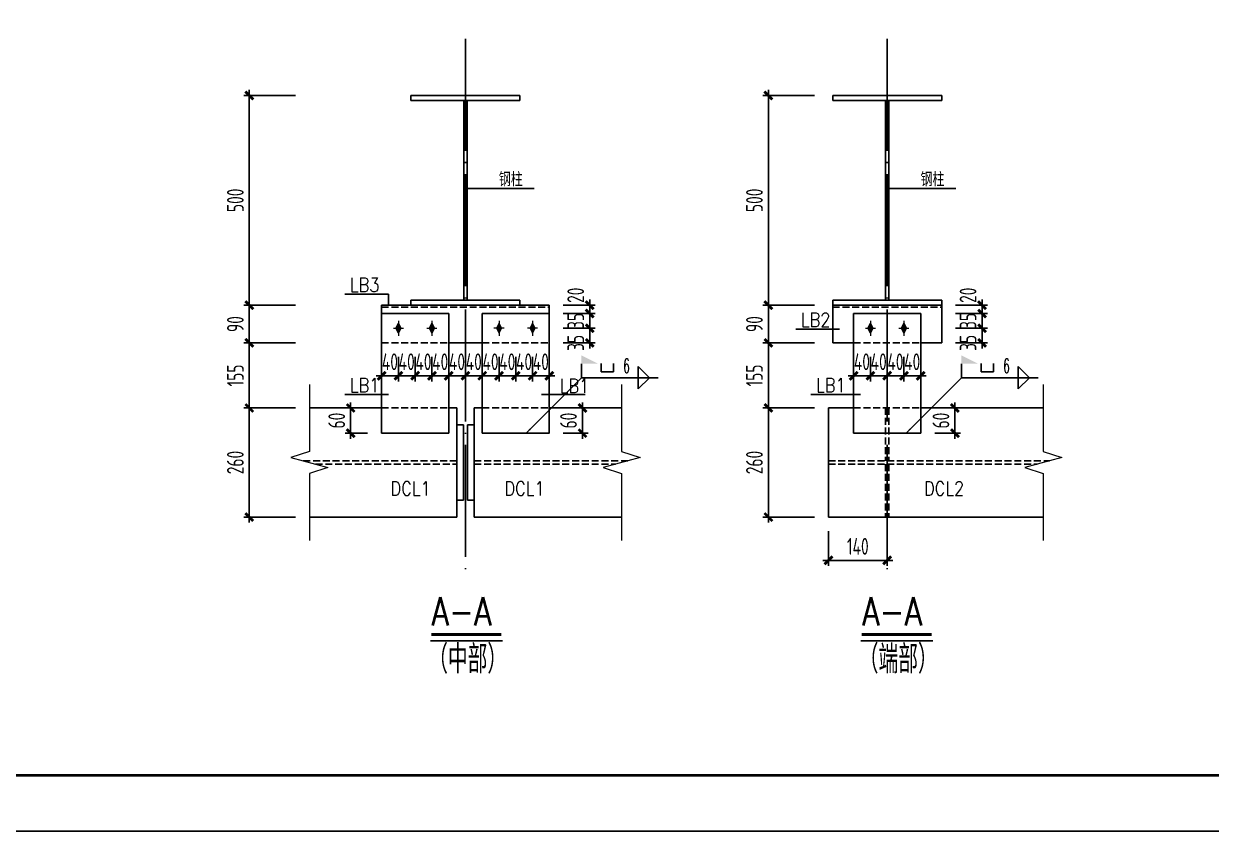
# Model space of a CAD drawing. Extents: x -1389621 to 57380, y -92505 to 283644.
# Drawn here: x -285983 to -264739, y -5907 to 8531 of the extents above; entities that cross this region are included whole.
import ezdxf
from ezdxf.enums import TextEntityAlignment as Align

# ---------------------------------------------------------------- set-up
doc = ezdxf.new("R2010")
doc.units = 0
doc.header["$LTSCALE"] = 100
doc.header["$MEASUREMENT"] = 0
doc.linetypes.add('DASH', pattern=[0.35, 0.25, -0.1])
doc.linetypes.add('DOTE', pattern=[2.42, 2, -0.2, 0.02, -0.2])
doc.layers.get('0').update_dxf_attribs({"linetype": 'CONTINUOUS'})
doc.layers.get('Defpoints').update_dxf_attribs({"linetype": 'CONTINUOUS'})
for name, color, linetype in [('10', 7, 'CONTINUOUS'), ('AXIS', 3, 'CONTINUOUS'), ('BOLTFILL', 2, 'CONTINUOUS'), ('BORDER', 7, 'CONTINUOUS'), ('DIM', 3, 'CONTINUOUS'), ('DOTE', 1, 'DOTE'), ('焊缝标注', 253, 'CONTINUOUS'), ('钢板标注', 253, 'CONTINUOUS')]:
    doc.layers.add(name, color=color, linetype=linetype)
for name, color, linetype, lineweight in [('BOLT', 62, 'CONTINUOUS', 5), ('PUB_TEXT', 7, 'CONTINUOUS', 15), ('THIN', 7, 'CONTINUOUS', 0)]:
    doc.layers.add(name, color=color, linetype=linetype, lineweight=lineweight)
doc.styles.add('ROMANS', font='romans', dxfattribs={"width": 0.8, "height": 2.5})
doc.styles.get("Standard").update_dxf_attribs({"font": 'txt', "height": 3, "bigfont": 'hztxt'})
doc.styles.add('TSSD_Dimension', font='tssdeng.shx', dxfattribs={"width": 0.7, "bigfont": 'hztxt.shx'})
doc.styles.add('TSSD_REIN', font='Tssdeng.shx', dxfattribs={"width": 0.7, "bigfont": 'hztxt.shx'})
doc.dimstyles.new('TSSD_100_100', dxfattribs={"dimtxt": 300, "dimasz": 100, "dimexe": 100, "dimexo": 250, "dimgap": 100, "dimtad": 1, "dimdec": 0, "dimzin": 0, "dimdsep": 46, "dimtxsty": 'TSSD_Dimension', "dimblk": 'ARCHTICK', "dimblk1": 'ARCHTICK', "dimblk2": 'ARCHTICK', "dimcen": 0, "dimdle": 100, "dimclrt": 7, "dimadec": 0, "dimazin": 0, "dimtfac": 1, "dimtdec": 0, "dimtix": 1, "dimtmove": 2, "dimatfit": 3, "dimfxl": 0, "dimtolj": 1, "dimtzin": 0, "dimarcsym": 0})

# ---------------------------------------------------------------- blocks, each defined once
blk = doc.blocks.new('A$C3FAA1434')
at = {"layer": 'BOLT'}
for p, q in [((200, 600), (200, 0)), ((0, 300), (400, 300))]:
    blk.add_line(p, q, dxfattribs=at)
blk.add_lwpolyline([(100, 300), (200, 500), (300, 300), (200, 100)], close=True, dxfattribs=at)
at = {"layer": 'BOLTFILL'}
blk.add_solid([(100, 300), (200, 500), (200, 100), (300, 300)], dxfattribs=at)
blk = doc.blocks.new('_ArchTick')
at = {"color": 0, "linetype": 'ByBlock'}
blk.add_lwpolyline([(-0.71, -0.71, 0.5, 0.5, 0), (0.71, 0.71, 0.5, 0.5, 0)], format="xyseb", dxfattribs=at)
blk = doc.blocks.new('*D2381')
at = {"layer": 'Defpoints', "color": 0, "ltscale": 100}
for p in [(-271587, 1661), (-272662, -289), (-271587, -289)]:
    blk.add_point(p, dxfattribs=at)
at = {"layer": 'DIM', "color": 0, "lineweight": -2, "ltscale": 100}
for p, q in [((-272662, 1761), (-272662, -389)), ((-271837, 1661), (-272762, 1661)), ((-271837, -289), (-272762, -289))]:
    blk.add_line(p, q, dxfattribs=at)
at = {"layer": 'DIM', "color": 0, "lineweight": -2, "ltscale": 100, "xscale": 100, "yscale": 100, "zscale": 100}
for p, rotation in [((-272662, 1661), 90), ((-272662, -289), 270)]:
    blk.add_blockref('_ArchTick', p, dxfattribs=dict(at, rotation=rotation))
at = {"layer": 'DIM', "color": 7, "ltscale": 100, "insert": (-272912, 686), "char_height": 300, "attachment_point": 5, "rotation": 90, "style": 'TSSD_Dimension'}
blk.add_mtext('\\A1;260', dxfattribs=at)
blk = doc.blocks.new('*D2382')
at = {"layer": 'Defpoints', "color": 0, "ltscale": 100}
for p in [(-271587, 2824), (-272662, 1661), (-271587, 1661)]:
    blk.add_point(p, dxfattribs=at)
at = {"layer": 'DIM', "color": 0, "lineweight": -2, "ltscale": 100}
for p, q in [((-271837, 2824), (-272762, 2824)), ((-272662, 2924), (-272662, 1561)), ((-271837, 1661), (-272762, 1661))]:
    blk.add_line(p, q, dxfattribs=at)
at = {"layer": 'DIM', "color": 0, "lineweight": -2, "ltscale": 100, "xscale": 100, "yscale": 100, "zscale": 100}
for p, rotation in [((-272662, 2824), 90), ((-272662, 1661), 270)]:
    blk.add_blockref('_ArchTick', p, dxfattribs=dict(at, rotation=rotation))
at = {"layer": 'DIM', "color": 7, "ltscale": 100, "insert": (-272912, 2242), "char_height": 300, "attachment_point": 5, "rotation": 90, "style": 'TSSD_Dimension'}
blk.add_mtext('\\A1;155', dxfattribs=at)
blk = doc.blocks.new('*D2383')
at = {"layer": 'Defpoints', "color": 0, "ltscale": 100}
for p in [(-271587, 7249), (-272662, 3499), (-271587, 3499)]:
    blk.add_point(p, dxfattribs=at)
at = {"layer": 'DIM', "color": 0, "lineweight": -2, "ltscale": 100}
for p, q in [((-271837, 7249), (-272762, 7249)), ((-272662, 7349), (-272662, 3399)), ((-271837, 3499), (-272762, 3499))]:
    blk.add_line(p, q, dxfattribs=at)
at = {"layer": 'DIM', "color": 0, "lineweight": -2, "ltscale": 100, "xscale": 100, "yscale": 100, "zscale": 100}
for p, rotation in [((-272662, 7249), 90), ((-272662, 3499), 270)]:
    blk.add_blockref('_ArchTick', p, dxfattribs=dict(at, rotation=rotation))
at = {"layer": 'DIM', "color": 7, "ltscale": 100, "insert": (-272912, 5374), "char_height": 300, "attachment_point": 5, "rotation": 90, "style": 'TSSD_Dimension'}
blk.add_mtext('\\A1;500', dxfattribs=at)
blk = doc.blocks.new('*D2384')
at = {"layer": 'Defpoints', "color": 0, "ltscale": 100}
for p in [(-271587, 3499), (-272662, 2824), (-271587, 2824)]:
    blk.add_point(p, dxfattribs=at)
at = {"layer": 'DIM', "color": 0, "lineweight": -2, "ltscale": 100}
for p, q in [((-271837, 3499), (-272762, 3499)), ((-272662, 3599), (-272662, 2724)), ((-271837, 2824), (-272762, 2824))]:
    blk.add_line(p, q, dxfattribs=at)
at = {"layer": 'DIM', "color": 0, "lineweight": -2, "ltscale": 100, "xscale": 100, "yscale": 100, "zscale": 100}
for p, rotation in [((-272662, 3499), 90), ((-272662, 2824), 270)]:
    blk.add_blockref('_ArchTick', p, dxfattribs=dict(at, rotation=rotation))
at = {"layer": 'DIM', "color": 7, "ltscale": 100, "insert": (-272912, 3161), "char_height": 300, "attachment_point": 5, "rotation": 90, "style": 'TSSD_Dimension'}
blk.add_mtext('\\A1;90', dxfattribs=at)
blk = doc.blocks.new('*D2385')
at = {"layer": 'Defpoints', "color": 0, "ltscale": 100}
for p in [(-270237, 2824), (-269937, 2824), (-269937, 2237)]:
    blk.add_point(p, dxfattribs=at)
at = {"layer": 'DIM', "color": 0, "lineweight": -2, "ltscale": 100}
for p, q in [((-270237, 2574), (-270237, 2137)), ((-269937, 2574), (-269937, 2137)), ((-270337, 2237), (-269837, 2237))]:
    blk.add_line(p, q, dxfattribs=at)
at = {"layer": 'DIM', "color": 0, "lineweight": -2, "ltscale": 100, "xscale": 100, "yscale": 100, "zscale": 100, "rotation": 180}
blk.add_blockref('_ArchTick', (-270237, 2237), dxfattribs=at)
at = {"layer": 'DIM', "color": 0, "lineweight": -2, "ltscale": 100, "xscale": 100, "yscale": 100, "zscale": 100}
blk.add_blockref('_ArchTick', (-269937, 2237), dxfattribs=at)
at = {"layer": 'DIM', "color": 7, "ltscale": 100, "insert": (-270089, 2487), "char_height": 300, "attachment_point": 5, "style": 'TSSD_Dimension'}
blk.add_mtext('\\A1;40', dxfattribs=at)
blk = doc.blocks.new('*D2386')
at = {"layer": 'Defpoints', "color": 0, "ltscale": 100}
for p in [(-270537, 2824), (-270237, 2824), (-270237, 2237)]:
    blk.add_point(p, dxfattribs=at)
at = {"layer": 'DIM', "color": 0, "lineweight": -2, "ltscale": 100}
for p, q in [((-270537, 2574), (-270537, 2137)), ((-270237, 2574), (-270237, 2137)), ((-270637, 2237), (-270137, 2237))]:
    blk.add_line(p, q, dxfattribs=at)
at = {"layer": 'DIM', "color": 0, "lineweight": -2, "ltscale": 100, "xscale": 100, "yscale": 100, "zscale": 100, "rotation": 180}
blk.add_blockref('_ArchTick', (-270537, 2237), dxfattribs=at)
at = {"layer": 'DIM', "color": 0, "lineweight": -2, "ltscale": 100, "xscale": 100, "yscale": 100, "zscale": 100}
blk.add_blockref('_ArchTick', (-270237, 2237), dxfattribs=at)
at = {"layer": 'DIM', "color": 7, "ltscale": 100, "insert": (-270389, 2487), "char_height": 300, "attachment_point": 5, "style": 'TSSD_Dimension'}
blk.add_mtext('\\A1;40', dxfattribs=at)
blk = doc.blocks.new('*D2387')
at = {"layer": 'Defpoints', "color": 0, "ltscale": 100}
for p in [(-270837, 2824), (-270537, 2824), (-270537, 2237)]:
    blk.add_point(p, dxfattribs=at)
at = {"layer": 'DIM', "color": 0, "lineweight": -2, "ltscale": 100}
for p, q in [((-270837, 2574), (-270837, 2137)), ((-270537, 2574), (-270537, 2137)), ((-270937, 2237), (-270437, 2237))]:
    blk.add_line(p, q, dxfattribs=at)
at = {"layer": 'DIM', "color": 0, "lineweight": -2, "ltscale": 100, "xscale": 100, "yscale": 100, "zscale": 100, "rotation": 180}
blk.add_blockref('_ArchTick', (-270837, 2237), dxfattribs=at)
at = {"layer": 'DIM', "color": 0, "lineweight": -2, "ltscale": 100, "xscale": 100, "yscale": 100, "zscale": 100}
blk.add_blockref('_ArchTick', (-270537, 2237), dxfattribs=at)
at = {"layer": 'DIM', "color": 7, "ltscale": 100, "insert": (-270689, 2487), "char_height": 300, "attachment_point": 5, "style": 'TSSD_Dimension'}
blk.add_mtext('\\A1;40', dxfattribs=at)
blk = doc.blocks.new('*D2388')
at = {"layer": 'Defpoints', "color": 0, "ltscale": 100}
for p in [(-271137, 2824), (-270837, 2824), (-270837, 2237)]:
    blk.add_point(p, dxfattribs=at)
at = {"layer": 'DIM', "color": 0, "lineweight": -2, "ltscale": 100}
for p, q in [((-271137, 2574), (-271137, 2137)), ((-270837, 2574), (-270837, 2137)), ((-271237, 2237), (-270737, 2237))]:
    blk.add_line(p, q, dxfattribs=at)
at = {"layer": 'DIM', "color": 0, "lineweight": -2, "ltscale": 100, "xscale": 100, "yscale": 100, "zscale": 100, "rotation": 180}
blk.add_blockref('_ArchTick', (-271137, 2237), dxfattribs=at)
at = {"layer": 'DIM', "color": 0, "lineweight": -2, "ltscale": 100, "xscale": 100, "yscale": 100, "zscale": 100}
blk.add_blockref('_ArchTick', (-270837, 2237), dxfattribs=at)
at = {"layer": 'DIM', "color": 7, "ltscale": 100, "insert": (-270989, 2487), "char_height": 300, "attachment_point": 5, "style": 'TSSD_Dimension'}
blk.add_mtext('\\A1;40', dxfattribs=at)
blk = doc.blocks.new('*D2389')
at = {"layer": 'Defpoints', "color": 0, "ltscale": 100}
for p in [(-269562, 3499), (-269562, 3349), (-268840, 3349)]:
    blk.add_point(p, dxfattribs=at)
at = {"layer": 'DIM', "color": 0, "lineweight": -2, "ltscale": 100}
for p, q in [((-269312, 3499), (-268740, 3499)), ((-268840, 3499), (-268840, 3599)), ((-268840, 3499), (-268840, 3349)), ((-269312, 3349), (-268740, 3349)), ((-268840, 3349), (-268840, 3249))]:
    blk.add_line(p, q, dxfattribs=at)
at = {"layer": 'DIM', "color": 0, "lineweight": -2, "ltscale": 100, "xscale": 100, "yscale": 100, "zscale": 100}
for p, rotation in [((-268840, 3499), 270), ((-268840, 3349), 90)]:
    blk.add_blockref('_ArchTick', p, dxfattribs=dict(at, rotation=rotation))
at = {"layer": 'DIM', "color": 7, "ltscale": 100, "insert": (-269090, 3676), "char_height": 300, "attachment_point": 5, "rotation": 90, "style": 'TSSD_Dimension'}
blk.add_mtext('\\A1;20', dxfattribs=at)
blk = doc.blocks.new('*D2390')
at = {"layer": 'Defpoints', "color": 0, "ltscale": 100}
for p in [(-269562, 3086), (-269562, 2824), (-268840, 2824)]:
    blk.add_point(p, dxfattribs=at)
at = {"layer": 'DIM', "color": 0, "lineweight": -2, "ltscale": 100}
for p, q in [((-269312, 3086), (-268740, 3086)), ((-268840, 3186), (-268840, 2724)), ((-269312, 2824), (-268740, 2824))]:
    blk.add_line(p, q, dxfattribs=at)
at = {"layer": 'DIM', "color": 0, "lineweight": -2, "ltscale": 100, "xscale": 100, "yscale": 100, "zscale": 100}
for p, rotation in [((-268840, 3086), 90), ((-268840, 2824), 270)]:
    blk.add_blockref('_ArchTick', p, dxfattribs=dict(at, rotation=rotation))
at = {"layer": 'DIM', "color": 7, "ltscale": 100, "insert": (-269090, 2824), "char_height": 300, "attachment_point": 5, "rotation": 90, "style": 'TSSD_Dimension'}
blk.add_mtext('\\A1;35', dxfattribs=at)
blk = doc.blocks.new('*D2391')
at = {"layer": 'Defpoints', "color": 0, "ltscale": 100}
for p in [(-269562, 3349), (-269562, 3086), (-268840, 3086)]:
    blk.add_point(p, dxfattribs=at)
at = {"layer": 'DIM', "color": 0, "lineweight": -2, "ltscale": 100}
for p, q in [((-268840, 3349), (-268840, 3449)), ((-269312, 3349), (-268740, 3349)), ((-268840, 3349), (-268840, 3086)), ((-269312, 3086), (-268740, 3086)), ((-268840, 3086), (-268840, 2986))]:
    blk.add_line(p, q, dxfattribs=at)
at = {"layer": 'DIM', "color": 0, "lineweight": -2, "ltscale": 100, "xscale": 100, "yscale": 100, "zscale": 100}
for p, rotation in [((-268840, 3349), 270), ((-268840, 3086), 90)]:
    blk.add_blockref('_ArchTick', p, dxfattribs=dict(at, rotation=rotation))
at = {"layer": 'DIM', "color": 7, "ltscale": 100, "insert": (-269090, 3217), "char_height": 300, "attachment_point": 5, "rotation": 90, "style": 'TSSD_Dimension'}
blk.add_mtext('\\A1;35', dxfattribs=at)
blk = doc.blocks.new('*D2397')
at = {"layer": 'Defpoints', "color": 0, "ltscale": 100}
for p in [(-280873, 1661), (-281948, -289), (-280873, -289)]:
    blk.add_point(p, dxfattribs=at)
at = {"layer": 'DIM', "color": 0, "lineweight": -2, "ltscale": 100}
for p, q in [((-281948, 1761), (-281948, -389)), ((-281123, 1661), (-282048, 1661)), ((-281123, -289), (-282048, -289))]:
    blk.add_line(p, q, dxfattribs=at)
at = {"layer": 'DIM', "color": 0, "lineweight": -2, "ltscale": 100, "xscale": 100, "yscale": 100, "zscale": 100}
for p, rotation in [((-281948, 1661), 90), ((-281948, -289), 270)]:
    blk.add_blockref('_ArchTick', p, dxfattribs=dict(at, rotation=rotation))
at = {"layer": 'DIM', "color": 7, "ltscale": 100, "insert": (-282198, 686), "char_height": 300, "attachment_point": 5, "rotation": 90, "style": 'TSSD_Dimension'}
blk.add_mtext('\\A1;260', dxfattribs=at)
blk = doc.blocks.new('*D2398')
at = {"layer": 'Defpoints', "color": 0, "ltscale": 100}
for p in [(-280873, 2824), (-281948, 1661), (-280873, 1661)]:
    blk.add_point(p, dxfattribs=at)
at = {"layer": 'DIM', "color": 0, "lineweight": -2, "ltscale": 100}
for p, q in [((-281123, 2824), (-282048, 2824)), ((-281948, 2924), (-281948, 1561)), ((-281123, 1661), (-282048, 1661))]:
    blk.add_line(p, q, dxfattribs=at)
at = {"layer": 'DIM', "color": 0, "lineweight": -2, "ltscale": 100, "xscale": 100, "yscale": 100, "zscale": 100}
for p, rotation in [((-281948, 2824), 90), ((-281948, 1661), 270)]:
    blk.add_blockref('_ArchTick', p, dxfattribs=dict(at, rotation=rotation))
at = {"layer": 'DIM', "color": 7, "ltscale": 100, "insert": (-282198, 2242), "char_height": 300, "attachment_point": 5, "rotation": 90, "style": 'TSSD_Dimension'}
blk.add_mtext('\\A1;155', dxfattribs=at)
blk = doc.blocks.new('*D2392')
at = {"layer": 'Defpoints', "color": 0, "ltscale": 100}
for p in [(-280873, 7249), (-281948, 3499), (-280873, 3499)]:
    blk.add_point(p, dxfattribs=at)
at = {"layer": 'DIM', "color": 0, "lineweight": -2, "ltscale": 100}
for p, q in [((-281123, 7249), (-282048, 7249)), ((-281948, 7349), (-281948, 3399)), ((-281123, 3499), (-282048, 3499))]:
    blk.add_line(p, q, dxfattribs=at)
at = {"layer": 'DIM', "color": 0, "lineweight": -2, "ltscale": 100, "xscale": 100, "yscale": 100, "zscale": 100}
for p, rotation in [((-281948, 7249), 90), ((-281948, 3499), 270)]:
    blk.add_blockref('_ArchTick', p, dxfattribs=dict(at, rotation=rotation))
at = {"layer": 'DIM', "color": 7, "ltscale": 100, "insert": (-282198, 5374), "char_height": 300, "attachment_point": 5, "rotation": 90, "style": 'TSSD_Dimension'}
blk.add_mtext('\\A1;500', dxfattribs=at)
blk = doc.blocks.new('*D2393')
at = {"layer": 'Defpoints', "color": 0, "ltscale": 100}
for p in [(-280873, 3499), (-281948, 2824), (-280873, 2824)]:
    blk.add_point(p, dxfattribs=at)
at = {"layer": 'DIM', "color": 0, "lineweight": -2, "ltscale": 100}
for p, q in [((-281123, 3499), (-282048, 3499)), ((-281948, 3599), (-281948, 2724)), ((-281123, 2824), (-282048, 2824))]:
    blk.add_line(p, q, dxfattribs=at)
at = {"layer": 'DIM', "color": 0, "lineweight": -2, "ltscale": 100, "xscale": 100, "yscale": 100, "zscale": 100}
for p, rotation in [((-281948, 3499), 90), ((-281948, 2824), 270)]:
    blk.add_blockref('_ArchTick', p, dxfattribs=dict(at, rotation=rotation))
at = {"layer": 'DIM', "color": 7, "ltscale": 100, "insert": (-282198, 3161), "char_height": 300, "attachment_point": 5, "rotation": 90, "style": 'TSSD_Dimension'}
blk.add_mtext('\\A1;90', dxfattribs=at)
blk = doc.blocks.new('*D2394')
at = {"layer": 'Defpoints', "color": 0, "ltscale": 100}
for p in [(-276581, 3499), (-276581, 3349), (-275859, 3349)]:
    blk.add_point(p, dxfattribs=at)
at = {"layer": 'DIM', "color": 0, "lineweight": -2, "ltscale": 100}
for p, q in [((-276331, 3499), (-275759, 3499)), ((-275859, 3499), (-275859, 3599)), ((-275859, 3499), (-275859, 3349)), ((-276331, 3349), (-275759, 3349)), ((-275859, 3349), (-275859, 3249))]:
    blk.add_line(p, q, dxfattribs=at)
at = {"layer": 'DIM', "color": 0, "lineweight": -2, "ltscale": 100, "xscale": 100, "yscale": 100, "zscale": 100}
for p, rotation in [((-275859, 3499), 270), ((-275859, 3349), 90)]:
    blk.add_blockref('_ArchTick', p, dxfattribs=dict(at, rotation=rotation))
at = {"layer": 'DIM', "color": 7, "ltscale": 100, "insert": (-276109, 3676), "char_height": 300, "attachment_point": 5, "rotation": 90, "style": 'TSSD_Dimension'}
blk.add_mtext('\\A1;20', dxfattribs=at)
blk = doc.blocks.new('*D2395')
at = {"layer": 'Defpoints', "color": 0, "ltscale": 100}
for p in [(-276581, 3086), (-276581, 2824), (-275859, 2824)]:
    blk.add_point(p, dxfattribs=at)
at = {"layer": 'DIM', "color": 0, "lineweight": -2, "ltscale": 100}
for p, q in [((-276331, 3086), (-275759, 3086)), ((-275859, 3186), (-275859, 2724)), ((-276331, 2824), (-275759, 2824))]:
    blk.add_line(p, q, dxfattribs=at)
at = {"layer": 'DIM', "color": 0, "lineweight": -2, "ltscale": 100, "xscale": 100, "yscale": 100, "zscale": 100}
for p, rotation in [((-275859, 3086), 90), ((-275859, 2824), 270)]:
    blk.add_blockref('_ArchTick', p, dxfattribs=dict(at, rotation=rotation))
at = {"layer": 'DIM', "color": 7, "ltscale": 100, "insert": (-276109, 2824), "char_height": 300, "attachment_point": 5, "rotation": 90, "style": 'TSSD_Dimension'}
blk.add_mtext('\\A1;35', dxfattribs=at)
blk = doc.blocks.new('*D2396')
at = {"layer": 'Defpoints', "color": 0, "ltscale": 100}
for p in [(-276581, 3349), (-276581, 3086), (-275859, 3086)]:
    blk.add_point(p, dxfattribs=at)
at = {"layer": 'DIM', "color": 0, "lineweight": -2, "ltscale": 100}
for p, q in [((-275859, 3349), (-275859, 3449)), ((-276331, 3349), (-275759, 3349)), ((-275859, 3349), (-275859, 3086)), ((-276331, 3086), (-275759, 3086)), ((-275859, 3086), (-275859, 2986))]:
    blk.add_line(p, q, dxfattribs=at)
at = {"layer": 'DIM', "color": 0, "lineweight": -2, "ltscale": 100, "xscale": 100, "yscale": 100, "zscale": 100}
for p, rotation in [((-275859, 3349), 270), ((-275859, 3086), 90)]:
    blk.add_blockref('_ArchTick', p, dxfattribs=dict(at, rotation=rotation))
at = {"layer": 'DIM', "color": 7, "ltscale": 100, "insert": (-276109, 3217), "char_height": 300, "attachment_point": 5, "rotation": 90, "style": 'TSSD_Dimension'}
blk.add_mtext('\\A1;35', dxfattribs=at)
blk = doc.blocks.new('*D2399')
at = {"layer": 'Defpoints', "color": 0, "ltscale": 100}
for p in [(-278681, 2824), (-278381, 2824), (-278381, 2237)]:
    blk.add_point(p, dxfattribs=at)
at = {"layer": 'DIM', "color": 0, "lineweight": -2, "ltscale": 100}
for p, q in [((-278681, 2574), (-278681, 2137)), ((-278381, 2574), (-278381, 2137)), ((-278781, 2237), (-278281, 2237))]:
    blk.add_line(p, q, dxfattribs=at)
at = {"layer": 'DIM', "color": 0, "lineweight": -2, "ltscale": 100, "xscale": 100, "yscale": 100, "zscale": 100, "rotation": 180}
blk.add_blockref('_ArchTick', (-278681, 2237), dxfattribs=at)
at = {"layer": 'DIM', "color": 0, "lineweight": -2, "ltscale": 100, "xscale": 100, "yscale": 100, "zscale": 100}
blk.add_blockref('_ArchTick', (-278381, 2237), dxfattribs=at)
at = {"layer": 'DIM', "color": 7, "ltscale": 100, "insert": (-278533, 2487), "char_height": 300, "attachment_point": 5, "style": 'TSSD_Dimension'}
blk.add_mtext('\\A1;40', dxfattribs=at)
blk = doc.blocks.new('*D2400')
at = {"layer": 'Defpoints', "color": 0, "ltscale": 100}
for p in [(-278981, 2824), (-278681, 2824), (-278681, 2237)]:
    blk.add_point(p, dxfattribs=at)
at = {"layer": 'DIM', "color": 0, "lineweight": -2, "ltscale": 100}
for p, q in [((-278981, 2574), (-278981, 2137)), ((-278681, 2574), (-278681, 2137)), ((-279081, 2237), (-278581, 2237))]:
    blk.add_line(p, q, dxfattribs=at)
at = {"layer": 'DIM', "color": 0, "lineweight": -2, "ltscale": 100, "xscale": 100, "yscale": 100, "zscale": 100, "rotation": 180}
blk.add_blockref('_ArchTick', (-278981, 2237), dxfattribs=at)
at = {"layer": 'DIM', "color": 0, "lineweight": -2, "ltscale": 100, "xscale": 100, "yscale": 100, "zscale": 100}
blk.add_blockref('_ArchTick', (-278681, 2237), dxfattribs=at)
at = {"layer": 'DIM', "color": 7, "ltscale": 100, "insert": (-278833, 2487), "char_height": 300, "attachment_point": 5, "style": 'TSSD_Dimension'}
blk.add_mtext('\\A1;40', dxfattribs=at)
blk = doc.blocks.new('*D2401')
at = {"layer": 'Defpoints', "color": 0, "ltscale": 100}
for p in [(-279281, 2824), (-278981, 2824), (-278981, 2237)]:
    blk.add_point(p, dxfattribs=at)
at = {"layer": 'DIM', "color": 0, "lineweight": -2, "ltscale": 100}
for p, q in [((-279281, 2574), (-279281, 2137)), ((-278981, 2574), (-278981, 2137)), ((-279381, 2237), (-278881, 2237))]:
    blk.add_line(p, q, dxfattribs=at)
at = {"layer": 'DIM', "color": 0, "lineweight": -2, "ltscale": 100, "xscale": 100, "yscale": 100, "zscale": 100, "rotation": 180}
blk.add_blockref('_ArchTick', (-279281, 2237), dxfattribs=at)
at = {"layer": 'DIM', "color": 0, "lineweight": -2, "ltscale": 100, "xscale": 100, "yscale": 100, "zscale": 100}
blk.add_blockref('_ArchTick', (-278981, 2237), dxfattribs=at)
at = {"layer": 'DIM', "color": 7, "ltscale": 100, "insert": (-279133, 2487), "char_height": 300, "attachment_point": 5, "style": 'TSSD_Dimension'}
blk.add_mtext('\\A1;40', dxfattribs=at)
blk = doc.blocks.new('*D2402')
at = {"layer": 'Defpoints', "color": 0, "ltscale": 100}
for p in [(-279581, 2824), (-279281, 2824), (-279281, 2237)]:
    blk.add_point(p, dxfattribs=at)
at = {"layer": 'DIM', "color": 0, "lineweight": -2, "ltscale": 100}
for p, q in [((-279581, 2574), (-279581, 2137)), ((-279281, 2574), (-279281, 2137)), ((-279681, 2237), (-279181, 2237))]:
    blk.add_line(p, q, dxfattribs=at)
at = {"layer": 'DIM', "color": 0, "lineweight": -2, "ltscale": 100, "xscale": 100, "yscale": 100, "zscale": 100, "rotation": 180}
blk.add_blockref('_ArchTick', (-279581, 2237), dxfattribs=at)
at = {"layer": 'DIM', "color": 0, "lineweight": -2, "ltscale": 100, "xscale": 100, "yscale": 100, "zscale": 100}
blk.add_blockref('_ArchTick', (-279281, 2237), dxfattribs=at)
at = {"layer": 'DIM', "color": 7, "ltscale": 100, "insert": (-279433, 2487), "char_height": 300, "attachment_point": 5, "style": 'TSSD_Dimension'}
blk.add_mtext('\\A1;40', dxfattribs=at)
blk = doc.blocks.new('*D2403')
at = {"layer": 'Defpoints', "color": 0, "ltscale": 100}
for p in [(-276881, 2824), (-276581, 2824), (-276581, 2237)]:
    blk.add_point(p, dxfattribs=at)
at = {"layer": 'DIM', "color": 0, "lineweight": -2, "ltscale": 100}
for p, q in [((-276881, 2574), (-276881, 2137)), ((-276581, 2574), (-276581, 2137)), ((-276981, 2237), (-276481, 2237))]:
    blk.add_line(p, q, dxfattribs=at)
at = {"layer": 'DIM', "color": 0, "lineweight": -2, "ltscale": 100, "xscale": 100, "yscale": 100, "zscale": 100, "rotation": 180}
blk.add_blockref('_ArchTick', (-276881, 2237), dxfattribs=at)
at = {"layer": 'DIM', "color": 0, "lineweight": -2, "ltscale": 100, "xscale": 100, "yscale": 100, "zscale": 100}
blk.add_blockref('_ArchTick', (-276581, 2237), dxfattribs=at)
at = {"layer": 'DIM', "color": 7, "ltscale": 100, "insert": (-276733, 2487), "char_height": 300, "attachment_point": 5, "style": 'TSSD_Dimension'}
blk.add_mtext('\\A1;40', dxfattribs=at)
blk = doc.blocks.new('*D2404')
at = {"layer": 'Defpoints', "color": 0, "ltscale": 100}
for p in [(-277181, 2824), (-276881, 2824), (-276881, 2237)]:
    blk.add_point(p, dxfattribs=at)
at = {"layer": 'DIM', "color": 0, "lineweight": -2, "ltscale": 100}
for p, q in [((-277181, 2574), (-277181, 2137)), ((-276881, 2574), (-276881, 2137)), ((-277281, 2237), (-276781, 2237))]:
    blk.add_line(p, q, dxfattribs=at)
at = {"layer": 'DIM', "color": 0, "lineweight": -2, "ltscale": 100, "xscale": 100, "yscale": 100, "zscale": 100, "rotation": 180}
blk.add_blockref('_ArchTick', (-277181, 2237), dxfattribs=at)
at = {"layer": 'DIM', "color": 0, "lineweight": -2, "ltscale": 100, "xscale": 100, "yscale": 100, "zscale": 100}
blk.add_blockref('_ArchTick', (-276881, 2237), dxfattribs=at)
at = {"layer": 'DIM', "color": 7, "ltscale": 100, "insert": (-277033, 2487), "char_height": 300, "attachment_point": 5, "style": 'TSSD_Dimension'}
blk.add_mtext('\\A1;40', dxfattribs=at)
blk = doc.blocks.new('*D2405')
at = {"layer": 'Defpoints', "color": 0, "ltscale": 100}
for p in [(-277481, 2824), (-277181, 2824), (-277181, 2237)]:
    blk.add_point(p, dxfattribs=at)
at = {"layer": 'DIM', "color": 0, "lineweight": -2, "ltscale": 100}
for p, q in [((-277481, 2574), (-277481, 2137)), ((-277181, 2574), (-277181, 2137)), ((-277581, 2237), (-277081, 2237))]:
    blk.add_line(p, q, dxfattribs=at)
at = {"layer": 'DIM', "color": 0, "lineweight": -2, "ltscale": 100, "xscale": 100, "yscale": 100, "zscale": 100, "rotation": 180}
blk.add_blockref('_ArchTick', (-277481, 2237), dxfattribs=at)
at = {"layer": 'DIM', "color": 0, "lineweight": -2, "ltscale": 100, "xscale": 100, "yscale": 100, "zscale": 100}
blk.add_blockref('_ArchTick', (-277181, 2237), dxfattribs=at)
at = {"layer": 'DIM', "color": 7, "ltscale": 100, "insert": (-277333, 2487), "char_height": 300, "attachment_point": 5, "style": 'TSSD_Dimension'}
blk.add_mtext('\\A1;40', dxfattribs=at)
blk = doc.blocks.new('*D2406')
at = {"layer": 'Defpoints', "color": 0, "ltscale": 100}
for p in [(-277781, 2824), (-277481, 2824), (-277481, 2237)]:
    blk.add_point(p, dxfattribs=at)
at = {"layer": 'DIM', "color": 0, "lineweight": -2, "ltscale": 100}
for p, q in [((-277781, 2574), (-277781, 2137)), ((-277481, 2574), (-277481, 2137)), ((-277881, 2237), (-277381, 2237))]:
    blk.add_line(p, q, dxfattribs=at)
at = {"layer": 'DIM', "color": 0, "lineweight": -2, "ltscale": 100, "xscale": 100, "yscale": 100, "zscale": 100, "rotation": 180}
blk.add_blockref('_ArchTick', (-277781, 2237), dxfattribs=at)
at = {"layer": 'DIM', "color": 0, "lineweight": -2, "ltscale": 100, "xscale": 100, "yscale": 100, "zscale": 100}
blk.add_blockref('_ArchTick', (-277481, 2237), dxfattribs=at)
at = {"layer": 'DIM', "color": 7, "ltscale": 100, "insert": (-277633, 2487), "char_height": 300, "attachment_point": 5, "style": 'TSSD_Dimension'}
blk.add_mtext('\\A1;40', dxfattribs=at)
blk = doc.blocks.new('*D2407')
at = {"layer": 'Defpoints', "color": 0, "ltscale": 100}
for p in [(-278081, 2824), (-277781, 2824), (-277781, 2237)]:
    blk.add_point(p, dxfattribs=at)
at = {"layer": 'DIM', "color": 0, "lineweight": -2, "ltscale": 100}
for p, q in [((-278081, 2574), (-278081, 2137)), ((-277781, 2574), (-277781, 2137)), ((-278181, 2237), (-277681, 2237))]:
    blk.add_line(p, q, dxfattribs=at)
at = {"layer": 'DIM', "color": 0, "lineweight": -2, "ltscale": 100, "xscale": 100, "yscale": 100, "zscale": 100, "rotation": 180}
blk.add_blockref('_ArchTick', (-278081, 2237), dxfattribs=at)
at = {"layer": 'DIM', "color": 0, "lineweight": -2, "ltscale": 100, "xscale": 100, "yscale": 100, "zscale": 100}
blk.add_blockref('_ArchTick', (-277781, 2237), dxfattribs=at)
at = {"layer": 'DIM', "color": 7, "ltscale": 100, "insert": (-277933, 2487), "char_height": 300, "attachment_point": 5, "style": 'TSSD_Dimension'}
blk.add_mtext('\\A1;40', dxfattribs=at)
blk = doc.blocks.new('*D2408')
at = {"layer": 'Defpoints', "color": 0, "ltscale": 100}
for p in [(-278381, 2824), (-278081, 2824), (-278081, 2237)]:
    blk.add_point(p, dxfattribs=at)
at = {"layer": 'DIM', "color": 0, "lineweight": -2, "ltscale": 100}
for p, q in [((-278381, 2574), (-278381, 2137)), ((-278081, 2574), (-278081, 2137)), ((-278481, 2237), (-277981, 2237))]:
    blk.add_line(p, q, dxfattribs=at)
at = {"layer": 'DIM', "color": 0, "lineweight": -2, "ltscale": 100, "xscale": 100, "yscale": 100, "zscale": 100, "rotation": 180}
blk.add_blockref('_ArchTick', (-278381, 2237), dxfattribs=at)
at = {"layer": 'DIM', "color": 0, "lineweight": -2, "ltscale": 100, "xscale": 100, "yscale": 100, "zscale": 100}
blk.add_blockref('_ArchTick', (-278081, 2237), dxfattribs=at)
at = {"layer": 'DIM', "color": 7, "ltscale": 100, "insert": (-278233, 2487), "char_height": 300, "attachment_point": 5, "style": 'TSSD_Dimension'}
blk.add_mtext('\\A1;40', dxfattribs=at)
blk = doc.blocks.new('*D2409')
at = {"layer": 'Defpoints', "color": 0, "ltscale": 100}
for p in [(-271587, -289), (-270537, -289), (-270537, -1063)]:
    blk.add_point(p, dxfattribs=at)
at = {"layer": 'DIM', "color": 0, "lineweight": -2, "ltscale": 100}
for p, q in [((-271587, -539), (-271587, -1163)), ((-270537, -539), (-270537, -1163)), ((-271687, -1063), (-270437, -1063))]:
    blk.add_line(p, q, dxfattribs=at)
at = {"layer": 'DIM', "color": 0, "lineweight": -2, "ltscale": 100, "xscale": 100, "yscale": 100, "zscale": 100, "rotation": 180}
blk.add_blockref('_ArchTick', (-271587, -1063), dxfattribs=at)
at = {"layer": 'DIM', "color": 0, "lineweight": -2, "ltscale": 100, "xscale": 100, "yscale": 100, "zscale": 100}
blk.add_blockref('_ArchTick', (-270537, -1063), dxfattribs=at)
at = {"layer": 'DIM', "color": 7, "ltscale": 100, "insert": (-271062, -813), "char_height": 300, "attachment_point": 5, "style": 'TSSD_Dimension'}
blk.add_mtext('\\A1;140', dxfattribs=at)
blk = doc.blocks.new('*D2410')
at = {"layer": 'Defpoints', "color": 0, "ltscale": 100}
for p in [(-269937, 1661), (-269937, 1211), (-269325, 1211)]:
    blk.add_point(p, dxfattribs=at)
at = {"layer": 'DIM', "color": 0, "lineweight": -2, "ltscale": 100}
for p, q in [((-269325, 1661), (-269325, 1761)), ((-269687, 1661), (-269225, 1661)), ((-269325, 1661), (-269325, 1211)), ((-269687, 1211), (-269225, 1211)), ((-269325, 1211), (-269325, 1111))]:
    blk.add_line(p, q, dxfattribs=at)
at = {"layer": 'DIM', "color": 0, "lineweight": -2, "ltscale": 100, "xscale": 100, "yscale": 100, "zscale": 100}
for p, rotation in [((-269325, 1661), 270), ((-269325, 1211), 90)]:
    blk.add_blockref('_ArchTick', p, dxfattribs=dict(at, rotation=rotation))
at = {"layer": 'DIM', "color": 7, "ltscale": 100, "insert": (-269575, 1436), "char_height": 300, "attachment_point": 5, "rotation": 90, "style": 'TSSD_Dimension'}
blk.add_mtext('\\A1;60', dxfattribs=at)
blk = doc.blocks.new('*D2411')
at = {"layer": 'Defpoints', "color": 0, "ltscale": 100}
for p in [(-279581, 1661), (-280135, 1211), (-279581, 1211)]:
    blk.add_point(p, dxfattribs=at)
at = {"layer": 'DIM', "color": 0, "lineweight": -2, "ltscale": 100}
for p, q in [((-280135, 1661), (-280135, 1761)), ((-279831, 1661), (-280235, 1661)), ((-280135, 1661), (-280135, 1211)), ((-279831, 1211), (-280235, 1211)), ((-280135, 1211), (-280135, 1111))]:
    blk.add_line(p, q, dxfattribs=at)
at = {"layer": 'DIM', "color": 0, "lineweight": -2, "ltscale": 100, "xscale": 100, "yscale": 100, "zscale": 100}
for p, rotation in [((-280135, 1661), 270), ((-280135, 1211), 90)]:
    blk.add_blockref('_ArchTick', p, dxfattribs=dict(at, rotation=rotation))
at = {"layer": 'DIM', "color": 7, "ltscale": 100, "insert": (-280385, 1436), "char_height": 300, "attachment_point": 5, "rotation": 90, "style": 'TSSD_Dimension'}
blk.add_mtext('\\A1;60', dxfattribs=at)
blk = doc.blocks.new('*D2412')
at = {"layer": 'Defpoints', "color": 0, "ltscale": 100}
for p in [(-276581, 1661), (-276581, 1211), (-275988, 1211)]:
    blk.add_point(p, dxfattribs=at)
at = {"layer": 'DIM', "color": 0, "lineweight": -2, "ltscale": 100}
for p, q in [((-275988, 1661), (-275988, 1761)), ((-276331, 1661), (-275888, 1661)), ((-275988, 1661), (-275988, 1211)), ((-276331, 1211), (-275888, 1211)), ((-275988, 1211), (-275988, 1111))]:
    blk.add_line(p, q, dxfattribs=at)
at = {"layer": 'DIM', "color": 0, "lineweight": -2, "ltscale": 100, "xscale": 100, "yscale": 100, "zscale": 100}
for p, rotation in [((-275988, 1661), 270), ((-275988, 1211), 90)]:
    blk.add_blockref('_ArchTick', p, dxfattribs=dict(at, rotation=rotation))
at = {"layer": 'DIM', "color": 7, "ltscale": 100, "insert": (-276238, 1436), "char_height": 300, "attachment_point": 5, "rotation": 90, "style": 'TSSD_Dimension'}
blk.add_mtext('\\A1;60', dxfattribs=at)

msp = doc.modelspace()

# ---------------------------------------------------------------- linework, layer by layer
at = {"layer": '10', "ltscale": 100}
for p, q in [((-279055.862, 7248.573), (-277105.862, 7248.573)), ((-279055.862, 7158.573), (-279055.862, 7248.573)), ((-277105.862, 7248.573), (-277105.862, 7158.573)), ((-271511.862, 7248.573), (-269561.862, 7248.573)), ((-271511.862, 7158.573), (-271511.862, 7248.573)), ((-269561.862, 7248.573), (-269561.862, 7158.573)), ((-279055.862, 7158.573), (-277105.862, 7158.573)), ((-278110.862, 7158.573), (-278110.862, 3588.573)), ((-278050.862, 7158.573), (-278050.862, 3588.573)), ((-271511.862, 7158.573), (-269561.862, 7158.573)), ((-270566.862, 7158.573), (-270566.862, 3588.573)), ((-270506.862, 7158.573), (-270506.862, 3588.573)), ((-278050.862, 5584.427), (-276849.734, 5584.427)), ((-270506.862, 5584.427), (-269305.734, 5584.427)), ((-279580.862, 3498.573), (-276580.862, 3498.573)), ((-279580.862, 3498.573), (-279580.862, 2823.573)), ((-277105.862, 3588.573), (-279055.862, 3588.573)), ((-279055.862, 3498.573), (-279055.862, 3588.573)), ((-277105.862, 3498.573), (-279055.862, 3498.573)), ((-277105.862, 3588.573), (-277105.862, 3498.573)), ((-276580.862, 2823.573), (-276580.862, 3498.573)), ((-271511.862, 3498.573), (-271511.862, 3588.573)), ((-269561.862, 3588.573), (-271511.862, 3588.573)), ((-269561.862, 3498.573), (-271511.862, 3498.573)), ((-271511.862, 3498.573), (-269561.862, 3498.573)), ((-271511.862, 3498.573), (-271511.862, 2823.573)), ((-269561.862, 3588.573), (-269561.862, 3498.573)), ((-269561.862, 2823.573), (-269561.862, 3498.573)), ((-278380.862, 2823.573), (-277780.862, 2823.573)), ((-271511.862, 2823.573), (-271136.862, 2823.573)), ((-269936.862, 2823.573), (-269561.862, 2823.573)), ((-280872.99, 1661.073), (-279580.862, 1661.073)), ((-278380.862, 1661.073), (-278238.362, 1661.073)), ((-278238.362, -288.927), (-278238.362, 1661.073)), ((-277923.362, 1661.073), (-277780.862, 1661.073)), ((-277923.362, -288.927), (-277923.362, 1661.073)), ((-276580.862, 1661.073), (-275288.734, 1661.073)), ((-271586.862, 1661.073), (-271136.862, 1661.073)), ((-271586.862, 1661.073), (-271586.862, -288.927)), ((-269936.862, 1661.073), (-267744.734, 1661.073)), ((-278118.362, 1361.073), (-278238.362, 1361.073)), ((-278118.362, 11.073), (-278118.362, 1361.073)), ((-278043.362, 11.073), (-278043.362, 1361.073)), ((-278043.362, 1361.073), (-277923.362, 1361.073)), ((-278118.362, 11.073), (-278238.362, 11.073)), ((-278043.362, 11.073), (-277923.362, 11.073)), ((-280872.99, -288.927), (-278238.362, -288.927)), ((-277923.362, -288.927), (-275288.734, -288.927)), ((-271586.862, -288.927), (-267744.734, -288.927))]:
    msp.add_line(p, q, dxfattribs=at)
at = {"layer": '10', "linetype": 'DASH', "ltscale": 5}
for p, q in [((-279580.862, 3461.073), (-276580.862, 3461.073)), ((-271511.862, 3461.073), (-269561.862, 3461.073)), ((-279580.862, 2823.573), (-278380.862, 2823.573)), ((-277780.862, 2823.573), (-276580.862, 2823.573)), ((-271136.862, 2823.573), (-269936.862, 2823.573)), ((-279580.862, 1661.073), (-278380.862, 1661.073)), ((-277780.862, 1661.073), (-276580.862, 1661.073)), ((-271136.862, 1661.073), (-269936.862, 1661.073)), ((-270566.862, 1661.073), (-270566.862, 716.073)), ((-270506.862, 1661.073), (-270506.862, 716.073)), ((-280982.99, 716.073), (-278238.362, 716.073)), ((-280762.99, 656.073), (-278238.362, 656.073)), ((-277923.362, 716.073), (-275178.734, 716.073)), ((-277923.362, 656.073), (-275398.734, 656.073)), ((-271586.862, 716.073), (-267634.734, 716.073)), ((-271586.862, 656.073), (-267854.734, 656.073)), ((-270566.862, 656.073), (-270566.862, -288.927)), ((-270506.862, 656.073), (-270506.862, -288.927))]:
    msp.add_line(p, q, dxfattribs=at)
at = {"layer": '10'}
for p, q in [((-279305.842, 3086.073), (-279305.842, 3086.073)), ((-278705.842, 3086.073), (-278705.842, 3086.073)), ((-277455.882, 3086.073), (-277455.882, 3086.073)), ((-276855.882, 3086.073), (-276855.882, 3086.073)), ((-270861.842, 3086.073), (-270861.842, 3086.073)), ((-270261.842, 3086.073), (-270261.842, 3086.073))]:
    msp.add_line(p, q, dxfattribs=at)
at = {"layer": '10', "ltscale": 100}
for points in [[(-278380.862, 1211.073), (-278380.862, 3348.573), (-279580.862, 3348.573), (-279580.862, 1211.073)], [(-277780.862, 1211.073), (-277780.862, 3348.573), (-276580.862, 3348.573), (-276580.862, 1211.073)], [(-269936.862, 1211.073), (-269936.862, 3348.573), (-271136.862, 3348.573), (-271136.862, 1211.073)]]:
    msp.add_lwpolyline(points, close=True, dxfattribs=at)
at = {"layer": 'AXIS', "color": 3}
for p, q in [((-278709.734, -2501.573, -122.92), (-277420.849, -2501.573, -122.92)), ((-271006.734, -2501.573, -122.92), (-269717.849, -2501.573, -122.92))]:
    msp.add_line(p, q, dxfattribs=at)
at = {"layer": 'AXIS', "color": 3, "const_width": 53.363, "elevation": -122.92}
for points in [[(-278694.702, -2387.524), (-277441.975, -2387.524)], [(-270991.702, -2387.524), (-269738.975, -2387.524)]]:
    msp.add_lwpolyline(points, dxfattribs=at)
at = {"layer": 'BORDER'}
msp.add_lwpolyline([(-322949.37, -5906.624), (-322949.37, 53491), (-238852.734, 53491), (-238852.734, -5906.624)], close=True, dxfattribs=at)
at = {"layer": 'BORDER', "const_width": 49.998}
msp.add_lwpolyline([(-320449.47, -4906.664), (-320449.47, 52491.04), (-239852.694, 52491.04), (-239852.694, -4906.664)], close=True, dxfattribs=at)
at = {"layer": 'DOTE', "linetype": 'DOTE', "ltscale": 10}
for p, q in [((-278080.862, 8259.427), (-278080.862, -1369.573)), ((-270536.862, 8259.427), (-270536.862, -1369.573))]:
    msp.add_line(p, q, dxfattribs=at)
at = {"layer": 'THIN', "ltscale": 100}
for points in [[(-280872.99, 2081.073), (-280872.99, 881.073), (-281202.99, 776.073), (-280542.99, 596.073), (-280872.99, 491.073), (-280872.99, -708.927)], [(-275288.734, 2081.073), (-275288.734, 881.073), (-274958.734, 776.073), (-275618.734, 596.073), (-275288.734, 491.073), (-275288.734, -708.927)], [(-267744.734, 2081.073), (-267744.734, 881.073), (-267414.734, 776.073), (-268074.734, 596.073), (-267744.734, 491.073), (-267744.734, -708.927)]]:
    msp.add_lwpolyline(points, dxfattribs=at)
at = {"layer": '焊缝标注'}
for p, q in [((-276007.01, 2202.165), (-276007.01, 2452.155)), ((-275650.672, 2458.878), (-275650.672, 2304.878)), ((-275434.672, 2304.878), (-275434.672, 2458.878)), ((-274791.322, 2202.165), (-274991.314, 2402.157)), ((-274991.314, 2202.165), (-274991.314, 2402.157)), ((-269209.01, 2202.165), (-269209.01, 2452.155)), ((-268852.672, 2458.878), (-268852.672, 2304.878)), ((-268636.672, 2304.878), (-268636.672, 2458.878)), ((-267993.322, 2202.165), (-268193.314, 2402.157)), ((-268193.314, 2202.165), (-268193.314, 2402.157)), ((-276995.734, 1211.073), (-276007.01, 2202.165)), ((-276007.01, 2202.165), (-274634.05, 2202.165)), ((-275650.672, 2304.878), (-275434.672, 2304.878)), ((-274791.322, 2202.165), (-274991.314, 2002.173)), ((-274991.314, 2202.165), (-274991.314, 2002.173)), ((-270197.734, 1211.073), (-269209.01, 2202.165)), ((-269209.01, 2202.165), (-267836.05, 2202.165)), ((-268852.672, 2304.878), (-268636.672, 2304.878)), ((-267993.322, 2202.165), (-268193.314, 2002.173)), ((-268193.314, 2202.165), (-268193.314, 2002.173))]:
    msp.add_line(p, q, dxfattribs=at)
for points in [[(-276007.01, 2452.155), (-275707.022, 2452.155), (-276007.01, 2602.149)], [(-269209.01, 2452.155), (-268909.022, 2452.155), (-269209.01, 2602.149)], [(-276995.734, 1211.073), (-276935.727, 1292.459), (-276914.493, 1271.272)], [(-270197.734, 1211.073), (-270137.727, 1292.459), (-270116.493, 1271.272)]]:
    msp.add_solid(points, dxfattribs=at)
at = {"layer": '钢板标注'}
for p, q in [((-279461.014, 3697.943), (-280241.014, 3697.943)), ((-279461.014, 3697.943), (-279461.014, 3498.573)), ((-271392.014, 3071.943), (-272172.014, 3071.943)), ((-279461.014, 1902.943), (-280241.014, 1902.943)), ((-275940.734, 1902.943), (-276720.734, 1902.943)), ((-271017.014, 1902.943), (-271901.014, 1902.943))]:
    msp.add_line(p, q, dxfattribs=at)

# ---------------------------------------------------------------- block references
at = {"layer": 'PUB_TEXT', "yscale": 0.450452364551893, "zscale": 0.4504523647505607}
for p, xscale in [((-279370.953, 2950.937), 0.4504523650102783), ((-278770.953, 2950.937), 0.4504523650102783), ((-277390.771, 2950.937), -0.4504523650102783), ((-276790.771, 2950.937), -0.4504523650102783), ((-270926.953, 2950.937), 0.4504523650102783), ((-270326.953, 2950.937), 0.4504523650102783)]:
    msp.add_blockref('A$C3FAA1434', p, dxfattribs=dict(at, xscale=xscale))

# ---------------------------------------------------------------- texts
for s, style, width, p in [('A-A', 'ROMANS', 0.8, (-278689.003, -2226.562)), ('A-A', 'ROMANS', 0.8, (-270986.003, -2226.562)), ('（中部）', 'TSSD_REIN', 0.7, (-278748.003, -3082.562)), ('（端部）', 'TSSD_REIN', 0.7, (-271045.003, -3082.562))]:
    msp.add_text(s, height=504.2772, dxfattribs=dict(style=style, width=width)).set_placement(p)
at = {"layer": '焊缝标注', "width": 0.97998}
for p, p2 in [((-275261.305, 2292.161), (-275138.812, 2292.161)), ((-268463.305, 2292.161), (-268340.812, 2292.161))]:
    msp.add_text('6', height=249.99, dxfattribs=at).set_placement(p, p2, align=Align.FIT)
at = {"layer": '钢板标注', "width": 0.85}
for s, p in [('钢柱', (-277483.235, 5623.427)), ('钢柱', (-269939.235, 5623.427)), ('LB3', (-280148.515, 3736.943)), ('LB2', (-272079.515, 3110.943)), ('LB1', (-280148.515, 1941.943)), ('LB1', (-276395.235, 1929.943)), ('LB1', (-271808.515, 1942.943)), ('DCL1', (-279422.515, 94.943)), ('DCL1', (-277384.515, 94.943)), ('DCL2', (-269878.515, 94.943))]:
    msp.add_text(s, height=250, dxfattribs=at).set_placement(p)

# ---------------------------------------------------------------- dimensions: what is measured, and where the dimension line sits
at = {"layer": 'DIM', "ltscale": 100}
for base, p1, p2, text, picture, middle in [((-281948.051, 3498.573), (-280872.99, 7248.573), (-280872.99, 3498.573), '500', '*D2392', (-282198.051, 5373.573)), ((-272661.923, 3498.573), (-271586.862, 7248.573), (-271586.862, 3498.573), '500', '*D2383', (-272911.923, 5373.573)), ((-281948.051, 2823.573), (-280872.99, 3498.573), (-280872.99, 2823.573), '90', '*D2393', (-282198.051, 3161.073)), ((-275859.333, 3086.073), (-276580.862, 3348.573), (-276580.862, 3086.073), '35', '*D2396', (-276109.333, 3217.323)), ((-272661.923, 2823.573), (-271586.862, 3498.573), (-271586.862, 2823.573), '90', '*D2384', (-272911.923, 3161.073)), ((-268840.333, 3086.073), (-269561.862, 3348.573), (-269561.862, 3086.073), '35', '*D2391', (-269090.333, 3217.323)), ((-281948.051, 1661.073), (-280872.99, 2823.573), (-280872.99, 1661.073), '155', '*D2398', (-282198.051, 2242.323)), ((-272661.923, 1661.073), (-271586.862, 2823.573), (-271586.862, 1661.073), '155', '*D2382', (-272911.923, 2242.323)), ((-281948.051, -288.927), (-280872.99, 1661.073), (-280872.99, -288.927), '260', '*D2397', (-282198.051, 686.073)), ((-280135.444, 1211.073), (-279580.862, 1661.073), (-279580.862, 1211.073), '60', '*D2411', (-280385.444, 1436.073)), ((-275988.028, 1211.073), (-276580.862, 1661.073), (-276580.862, 1211.073), '60', '*D2412', (-276238.028, 1436.073)), ((-272661.923, -288.927), (-271586.862, 1661.073), (-271586.862, -288.927), '260', '*D2381', (-272911.923, 686.073)), ((-269325.222, 1211.073), (-269936.862, 1661.073), (-269936.862, 1211.073), '60', '*D2410', (-269575.222, 1436.073))]:
    dim = msp.add_linear_dim(base=base, p1=p1, p2=p2, angle=90, text=text, dimstyle='TSSD_100_100', dxfattribs=at)
    dim.commit()
    dim.dimension.update_dxf_attribs({"geometry": picture, "text_midpoint": middle})
for base, p1, p2, text, picture, middle in [((-275859.333, 3348.573), (-276580.862, 3498.573), (-276580.862, 3348.573), '20', '*D2394', (-276109.333, 3675.881)), ((-268840.333, 3348.573), (-269561.862, 3498.573), (-269561.862, 3348.573), '20', '*D2389', (-269090.333, 3675.881)), ((-275859.333, 2823.573), (-276580.862, 3086.073), (-276580.862, 2823.573), '35', '*D2395', (-276109.333, 2823.573)), ((-268840.333, 2823.573), (-269561.862, 3086.073), (-269561.862, 2823.573), '35', '*D2390', (-269090.333, 2823.573))]:
    dim = msp.add_linear_dim(base=base, p1=p1, p2=p2, angle=90, text=text, dimstyle='TSSD_100_100', dxfattribs=at)
    dim.commit()
    dim.dimension.update_dxf_attribs({"geometry": picture, "text_midpoint": middle, "dimtype": 160})
for base, p1, p2, picture, middle in [((-279280.862, 2236.857), (-279580.862, 2823.573), (-279280.862, 2823.573), '*D2402', (-279432.734, 2486.857)), ((-278980.862, 2236.857), (-279280.862, 2823.573), (-278980.862, 2823.573), '*D2401', (-279132.734, 2486.857)), ((-278680.862, 2236.857), (-278980.862, 2823.573), (-278680.862, 2823.573), '*D2400', (-278832.734, 2486.857)), ((-278380.862, 2236.857), (-278680.862, 2823.573), (-278380.862, 2823.573), '*D2399', (-278532.734, 2486.857)), ((-278080.862, 2236.857), (-278380.862, 2823.573), (-278080.862, 2823.573), '*D2408', (-278232.734, 2486.857)), ((-277780.862, 2236.857), (-278080.862, 2823.573), (-277780.862, 2823.573), '*D2407', (-277932.734, 2486.857)), ((-277480.862, 2236.857), (-277780.862, 2823.573), (-277480.862, 2823.573), '*D2406', (-277632.734, 2486.857)), ((-277180.862, 2236.857), (-277480.862, 2823.573), (-277180.862, 2823.573), '*D2405', (-277332.734, 2486.857)), ((-276880.862, 2236.857), (-277180.862, 2823.573), (-276880.862, 2823.573), '*D2404', (-277032.734, 2486.857)), ((-276580.862, 2236.857), (-276880.862, 2823.573), (-276580.862, 2823.573), '*D2403', (-276732.734, 2486.857)), ((-270836.862, 2236.857), (-271136.862, 2823.573), (-270836.862, 2823.573), '*D2388', (-270988.734, 2486.857)), ((-270536.862, 2236.857), (-270836.862, 2823.573), (-270536.862, 2823.573), '*D2387', (-270688.734, 2486.857)), ((-270236.862, 2236.857), (-270536.862, 2823.573), (-270236.862, 2823.573), '*D2386', (-270388.734, 2486.857)), ((-269936.862, 2236.857), (-270236.862, 2823.573), (-269936.862, 2823.573), '*D2385', (-270088.734, 2486.857))]:
    dim = msp.add_linear_dim(base=base, p1=p1, p2=p2, text='40', dimstyle='TSSD_100_100', dxfattribs=at)
    dim.commit()
    dim.dimension.update_dxf_attribs({"geometry": picture, "text_midpoint": middle, "dimtype": 160})
dim = msp.add_linear_dim(base=(-270536.862, -1062.828), p1=(-271586.862, -288.927), p2=(-270536.862, -288.927), text='140', dimstyle='TSSD_100_100', dxfattribs=at)
dim.commit()
dim.dimension.update_dxf_attribs({"geometry": '*D2409', "text_midpoint": (-271061.862, -812.828)})

doc.saveas('drawing.dxf')
